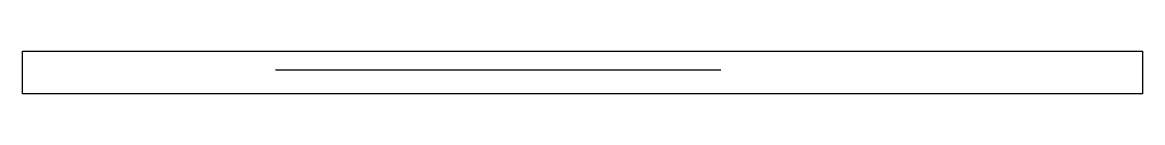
# Model space of a CAD drawing. Extents: x -1730 to -942, y 395 to 424.
import ezdxf

# ---------------------------------------------------------------- set-up
doc = ezdxf.new("R2010")
doc.units = 0
for name, color, linetype in [('1', 1, 'Continuous'), ('14', 3, 'Continuous'), ('7', 7, 'Continuous')]:
    doc.layers.add(name, color=color, linetype=linetype)

msp = doc.modelspace()

# ---------------------------------------------------------------- linework, layer by layer
at = {"layer": '1'}
msp.add_lwpolyline([(-1729.517975, 394.544334), (-1729.517975, 424.43512), (-1710.054007, 424.43512), (-1691.539961, 424.43512), (-1672.890005, 424.43512), (-1656.852507, 424.43512), (-1639.193025, 424.43512), (-1620.033185, 424.43512), (-1599.494663, 424.43512), (-1577.699082, 424.43512), (-1554.768105, 424.43512), (-1538.910108, 424.43512), (-1522.637569, 424.43512), (-1505.9866, 424.43512), (-1488.993176, 424.43512), (-1471.693412, 424.43512), (-1454.123282, 424.43512), (-1436.318901, 424.43512), (-1418.316242, 424.43512), (-1400.151422, 424.43512), (-1381.860412, 424.43512), (-1363.479331, 424.43512), (-1345.044148, 424.43512), (-1326.592433, 424.43512), (-1308.157253, 424.43512), (-1289.776176, 424.43512), (-1271.48521, 424.43512), (-1253.320323, 424.43512), (-1235.317709, 424.43512), (-1217.513338, 424.43512), (-1199.943253, 424.43512), (-1182.643427, 424.43512), (-1165.650048, 424.43512), (-1148.999087, 424.43512), (-1132.726589, 424.43512), (-1116.868533, 424.43512), (-1101.461094, 424.43512), (-1086.540249, 424.43512), (-1065.150166, 424.43512), (-1045.057671, 424.43512), (-1026.384416, 424.43512), (-1009.252048, 424.43512), (-993.782258, 424.43512), (-975.952225, 424.43512), (-961.582462, 424.43512), (-947.146504, 424.43512), (-942.118073, 424.43512), (-942.118073, 408.868157), (-942.118073, 394.544334), (-961.582026, 394.544334), (-980.09606, 394.544334), (-998.746003, 394.544334), (-1014.783492, 394.544334), (-1032.442964, 394.544334), (-1051.602793, 394.544334), (-1072.141304, 394.544334), (-1093.936875, 394.544334), (-1116.867841, 394.544334), (-1132.725832, 394.544334), (-1148.998364, 394.544334), (-1165.649327, 394.544334), (-1182.642745, 394.544334), (-1199.942504, 394.544334), (-1217.512629, 394.544334), (-1235.317006, 394.544334), (-1253.319661, 394.544334), (-1271.484478, 394.544334), (-1289.775485, 394.544334), (-1308.156564, 394.544334), (-1326.591746, 394.544334), (-1345.04411, 394.544334), (-1363.479252, 394.544334), (-1381.860366, 394.544334), (-1400.151368, 394.544334), (-1418.316178, 394.544334), (-1436.31879, 394.544334), (-1454.123158, 394.544334), (-1471.693312, 394.544334), (-1488.993062, 394.544334), (-1505.986436, 394.544334), (-1522.637391, 394.544334), (-1538.909949, 394.544334), (-1554.767931, 394.544334), (-1570.175361, 394.544334), (-1585.096196, 394.544334), (-1606.486263, 394.544334), (-1626.578738, 394.544334), (-1645.251972, 394.544334), (-1662.384314, 394.544334), (-1677.854116, 394.544334), (-1695.684066, 394.544334), (-1710.053805, 394.544334), (-1724.489662, 394.544334)], close=True, dxfattribs=at)
at = {"layer": '14'}
msp.add_lwpolyline([(-1729.517975, 394.544334), (-1729.517975, 424.43512), (-1710.054007, 424.43512), (-1691.539961, 424.43512), (-1672.890005, 424.43512), (-1656.852507, 424.43512), (-1639.193025, 424.43512), (-1620.033185, 424.43512), (-1599.494663, 424.43512), (-1577.699082, 424.43512), (-1554.768105, 424.43512), (-1538.910108, 424.43512), (-1522.637569, 424.43512), (-1505.9866, 424.43512), (-1488.993176, 424.43512), (-1471.693412, 424.43512), (-1454.123282, 424.43512), (-1436.318901, 424.43512), (-1418.316242, 424.43512), (-1400.151422, 424.43512), (-1381.860412, 424.43512), (-1363.479331, 424.43512), (-1345.044148, 424.43512), (-1326.592433, 424.43512), (-1308.157253, 424.43512), (-1289.776176, 424.43512), (-1271.48521, 424.43512), (-1253.320323, 424.43512), (-1235.317709, 424.43512), (-1217.513338, 424.43512), (-1199.943253, 424.43512), (-1182.643427, 424.43512), (-1165.650048, 424.43512), (-1148.999087, 424.43512), (-1132.726589, 424.43512), (-1116.868533, 424.43512), (-1101.461094, 424.43512), (-1086.540249, 424.43512), (-1065.150166, 424.43512), (-1045.057671, 424.43512), (-1026.384416, 424.43512), (-1009.252048, 424.43512), (-993.782258, 424.43512), (-975.952225, 424.43512), (-961.582462, 424.43512), (-947.146504, 424.43512), (-942.118073, 424.43512), (-942.118073, 408.868157), (-942.118073, 394.544334), (-961.582026, 394.544334), (-980.09606, 394.544334), (-998.746003, 394.544334), (-1014.783492, 394.544334), (-1032.442964, 394.544334), (-1051.602793, 394.544334), (-1072.141304, 394.544334), (-1093.936875, 394.544334), (-1116.867841, 394.544334), (-1132.725832, 394.544334), (-1148.998364, 394.544334), (-1165.649327, 394.544334), (-1182.642745, 394.544334), (-1199.942504, 394.544334), (-1217.512629, 394.544334), (-1235.317006, 394.544334), (-1253.319661, 394.544334), (-1271.484478, 394.544334), (-1289.775485, 394.544334), (-1308.156564, 394.544334), (-1326.591746, 394.544334), (-1345.04411, 394.544334), (-1363.479252, 394.544334), (-1381.860366, 394.544334), (-1400.151368, 394.544334), (-1418.316178, 394.544334), (-1436.31879, 394.544334), (-1454.123158, 394.544334), (-1471.693312, 394.544334), (-1488.993062, 394.544334), (-1505.986436, 394.544334), (-1522.637391, 394.544334), (-1538.909949, 394.544334), (-1554.767931, 394.544334), (-1570.175361, 394.544334), (-1585.096196, 394.544334), (-1606.486263, 394.544334), (-1626.578738, 394.544334), (-1645.251972, 394.544334), (-1662.384314, 394.544334), (-1677.854116, 394.544334), (-1695.684066, 394.544334), (-1710.053805, 394.544334), (-1724.489662, 394.544334)], close=True, dxfattribs=at)
at = {"layer": '7'}
msp.add_line((-1551.534424, 411.350021), (-1238.583679, 411.350021), dxfattribs=at)

doc.saveas('drawing.dxf')
